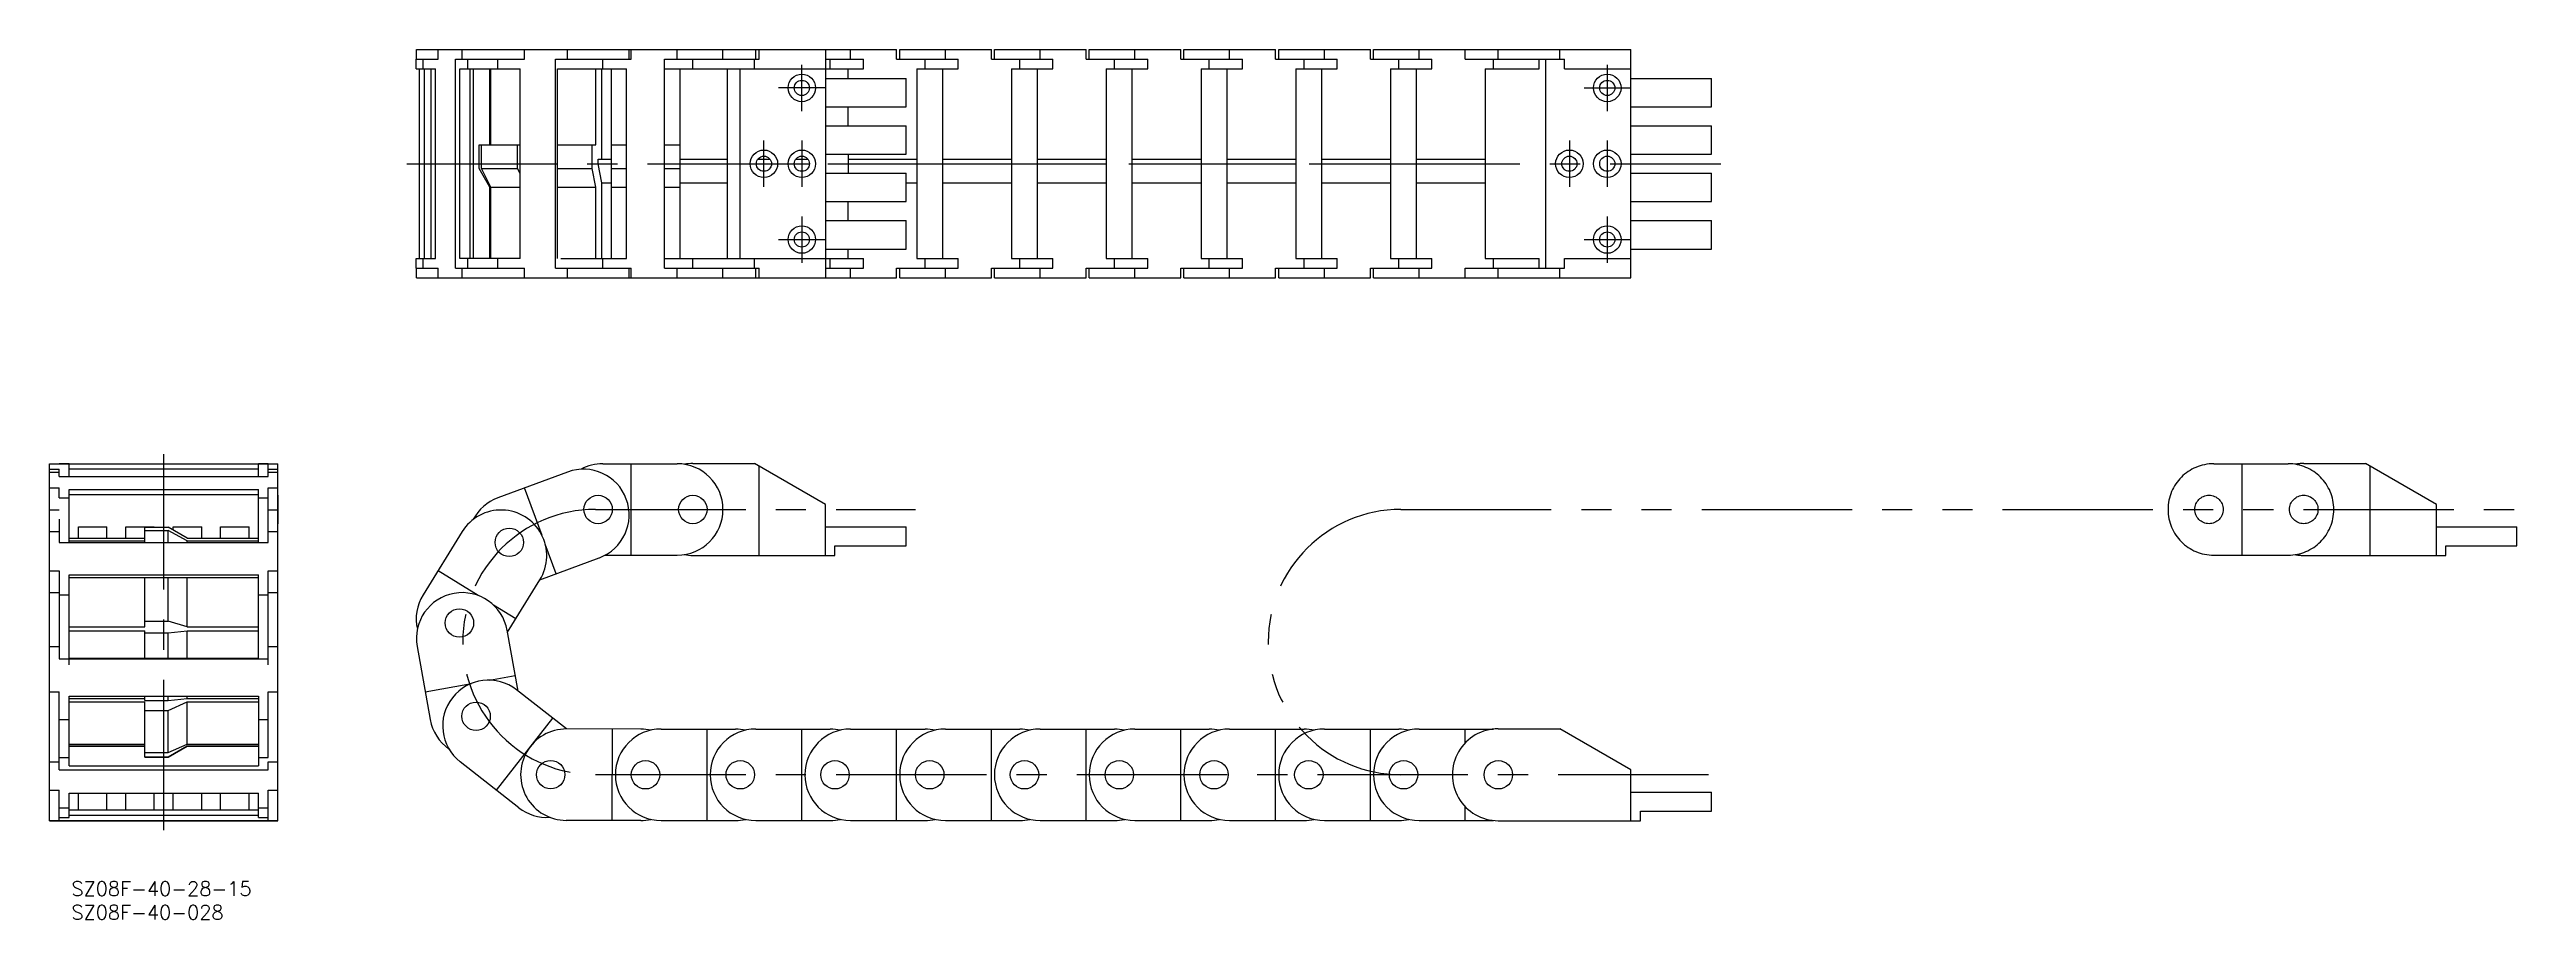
# Model space of a CAD drawing. Extents: x -48 to 475, y -21 to 163.
import ezdxf

# ---------------------------------------------------------------- set-up
doc = ezdxf.new("R2010")
doc.units = 0
doc.linetypes.add('CENTER', pattern=[50.8, 31.75, -6.35, 6.35, -6.35])
doc.linetypes.add('PHANTOM', pattern=[63.5, 31.75, -6.35, 6.35, -6.35, 6.35, -6.35])
doc.layers.get('0').update_dxf_attribs({"linetype": 'CONTINUOUS'})
doc.layers.add('CENTER', color=1, linetype='CENTER')
doc.styles.get("Standard").update_dxf_attribs({"font": 'txt.shx', "height": 3, "bigfont": 'bigfont.shx'})

msp = doc.modelspace()

# ---------------------------------------------------------------- linework, layer by layer
at = {"color": 7, "linetype": 'CONTINUOUS'}
for p, q in [((29.23, 162.77), (130.57, 162.77)), ((29.23, 160.72), (29.23, 162.77)), ((33.78, 160.72), (33.78, 162.77)), ((38.88, 160.72), (38.88, 162.77)), ((52.03, 160.72), (52.03, 162.77)), ((61.13, 160.72), (61.13, 162.77)), ((74.13, 160.72), (74.13, 162.77)), ((74.57, 160.72), (74.57, 162.77)), ((84.27, 160.72), (84.27, 162.77)), ((84.57, 162.78), (90.57, 162.78)), ((84.57, 162.77), (84.57, 162.78)), ((90.57, 162.77), (90.57, 162.78)), ((93.92, 160.72), (93.92, 162.77)), ((100.87, 160.72), (100.87, 162.77)), ((101.57, 160.72), (101.57, 162.77)), ((115.57, 162.77), (115.57, 114.57)), ((120.87, 160.72), (120.87, 162.77)), ((130.57, 160.72), (130.57, 162.77)), ((131.22, 162.77), (150.57, 162.77)), ((131.22, 160.72), (131.22, 162.77)), ((140.87, 160.72), (140.87, 162.77)), ((150.57, 160.72), (150.57, 162.77)), ((151.22, 162.77), (170.57, 162.77)), ((151.22, 160.72), (151.22, 162.77)), ((160.87, 160.72), (160.87, 162.77)), ((170.57, 160.72), (170.57, 162.77)), ((171.22, 162.77), (190.57, 162.77)), ((171.22, 160.72), (171.22, 162.77)), ((180.87, 160.72), (180.87, 162.77)), ((190.57, 160.72), (190.57, 162.77)), ((191.22, 162.77), (210.57, 162.77)), ((191.22, 160.72), (191.22, 162.77)), ((200.87, 160.72), (200.87, 162.77)), ((210.57, 160.72), (210.57, 162.77)), ((211.22, 162.77), (230.57, 162.77)), ((211.22, 160.72), (211.22, 162.77)), ((220.87, 160.72), (220.87, 162.77)), ((230.57, 160.72), (230.57, 162.77)), ((231.22, 162.77), (285.57, 162.77)), ((231.22, 160.72), (231.22, 162.77)), ((240.87, 160.72), (240.87, 162.77)), ((250.57, 160.72), (250.57, 162.77)), ((257.57, 160.72), (257.57, 162.77)), ((270.57, 160.72), (270.57, 162.77)), ((285.57, 114.57), (285.57, 162.77)), ((29.18, 158.67), (29.18, 160.72)), ((29.18, 160.72), (33.78, 160.72)), ((29.18, 158.67), (33.25, 158.67)), ((29.86, 118.67), (29.86, 158.67)), ((30.62, 158.67), (30.62, 160.72)), ((30.94, 118.67), (30.94, 158.67)), ((32.35, 118.67), (32.35, 158.67)), ((33.25, 118.67), (33.25, 158.67)), ((37.46, 160.72), (52.03, 160.72)), ((37.46, 116.62), (37.46, 160.72)), ((38.39, 158.67), (51.09, 158.67)), ((38.39, 118.67), (38.39, 158.67)), ((40.11, 158.67), (40.11, 160.72)), ((40.6, 118.67), (40.6, 158.67)), ((41.28, 118.67), (41.28, 158.67)), ((44.74, 142.67), (44.74, 158.67)), ((44.9, 142.67), (44.9, 158.67)), ((46.4, 158.67), (46.4, 160.72)), ((51.09, 118.67), (51.09, 158.67)), ((58.59, 116.62), (58.59, 160.72)), ((58.59, 160.72), (74.57, 160.72)), ((58.98, 118.67), (58.98, 158.67)), ((58.98, 158.67), (73.57, 158.67)), ((67.1, 142.67), (67.1, 158.67)), ((68.35, 139.67), (68.35, 158.67)), ((68.57, 158.67), (68.57, 160.72)), ((70.32, 158.67), (70.32, 118.67)), ((73.57, 118.67), (73.57, 158.67)), ((81.57, 116.62), (81.57, 160.72)), ((81.57, 160.72), (101.57, 160.72)), ((81.57, 158.67), (123.57, 158.67)), ((84.82, 158.67), (84.82, 118.67)), ((87.57, 158.67), (87.57, 160.72)), ((94.82, 158.67), (94.82, 118.67)), ((97.57, 118.67), (97.57, 158.67)), ((100.57, 158.67), (100.57, 160.72)), ((115.57, 160.72), (123.57, 160.72)), ((116.57, 158.67), (116.57, 160.72)), ((120.32, 156.67), (120.32, 158.67)), ((123.57, 158.67), (123.57, 160.72)), ((130.57, 160.72), (143.57, 160.72)), ((134.82, 158.67), (134.82, 118.67)), ((134.82, 158.67), (143.57, 158.67)), ((136.57, 158.67), (136.57, 160.72)), ((140.32, 118.67), (140.32, 158.67)), ((143.57, 158.67), (143.57, 160.72)), ((150.57, 160.72), (163.57, 160.72)), ((154.82, 158.67), (154.82, 118.67)), ((154.82, 158.67), (163.57, 158.67)), ((156.57, 158.67), (156.57, 160.72)), ((160.32, 118.67), (160.32, 158.67)), ((163.57, 158.67), (163.57, 160.72)), ((170.57, 160.72), (183.57, 160.72)), ((174.82, 158.67), (174.82, 118.67)), ((174.82, 158.67), (183.57, 158.67)), ((176.57, 158.67), (176.57, 160.72)), ((180.32, 118.67), (180.32, 158.67)), ((183.57, 158.67), (183.57, 160.72)), ((190.57, 160.72), (203.57, 160.72)), ((194.82, 158.67), (194.82, 118.67)), ((194.82, 158.67), (203.57, 158.67)), ((196.57, 158.67), (196.57, 160.72)), ((200.32, 118.67), (200.32, 158.67)), ((203.57, 158.67), (203.57, 160.72)), ((210.57, 160.72), (223.57, 160.72)), ((214.82, 158.67), (214.82, 118.67)), ((214.82, 158.67), (223.57, 158.67)), ((216.57, 158.67), (216.57, 160.72)), ((220.32, 118.67), (220.32, 158.67)), ((223.57, 158.67), (223.57, 160.72)), ((230.57, 160.72), (243.57, 160.72)), ((234.82, 158.67), (234.82, 118.67)), ((234.82, 158.67), (243.57, 158.67)), ((236.57, 158.67), (236.57, 160.72)), ((240.32, 118.67), (240.32, 158.67)), ((243.57, 158.67), (243.57, 160.72)), ((250.57, 160.72), (271.57, 160.72)), ((254.82, 158.67), (254.82, 118.67)), ((254.82, 158.67), (266.22, 158.67)), ((256.57, 158.67), (256.57, 160.72)), ((266.22, 158.67), (266.22, 160.72)), ((267.57, 116.62), (267.57, 160.72)), ((271.57, 158.67), (271.57, 160.72)), ((271.57, 158.67), (285.57, 158.67)), ((115.57, 156.67), (132.57, 156.67)), ((132.57, 150.67), (132.57, 156.67)), ((285.57, 156.67), (302.57, 156.67)), ((302.57, 150.67), (302.57, 156.67)), ((115.57, 150.67), (132.57, 150.67)), ((115.57, 146.67), (132.57, 146.67)), ((120.32, 146.67), (120.32, 150.67)), ((132.57, 140.67), (132.57, 146.67)), ((285.57, 150.67), (302.57, 150.67)), ((285.57, 146.67), (302.57, 146.67)), ((302.57, 140.67), (302.57, 146.67)), ((42.47, 142.67), (51.09, 142.67)), ((42.47, 137.7), (42.47, 142.67)), ((42.93, 137.7), (42.93, 142.67)), ((50.56, 137.7), (50.56, 142.67)), ((58.98, 142.67), (67.1, 142.67)), ((66.3, 137.7), (66.3, 142.67)), ((70.32, 142.67), (73.57, 142.67)), ((81.57, 142.67), (84.82, 142.67)), ((44.74, 133.7), (42.47, 137.7)), ((42.93, 137.7), (50.56, 137.7)), ((44.9, 133.7), (42.93, 137.7)), ((51.09, 136.61), (50.56, 137.7)), ((58.98, 137.7), (66.3, 137.7)), ((67.1, 133.7), (66.3, 137.7)), ((67.55, 139.67), (70.32, 139.67)), ((67.55, 138.67), (67.55, 139.67)), ((68.35, 134.67), (67.55, 138.67)), ((67.55, 138.67), (70.32, 138.67)), ((70.32, 137.7), (73.57, 137.7)), ((81.57, 137.7), (84.82, 137.7)), ((84.82, 139.67), (94.82, 139.67)), ((84.82, 138.67), (94.82, 138.67)), ((100.97, 138.67), (104.17, 138.67)), ((101.32, 139.67), (103.82, 139.67)), ((108.97, 138.67), (112.17, 138.67)), ((109.32, 139.67), (111.82, 139.67)), ((115.57, 140.67), (132.57, 140.67)), ((115.57, 136.67), (132.57, 136.67)), ((120.32, 140.67), (120.32, 136.67)), ((120.32, 139.67), (134.82, 139.67)), ((120.32, 138.67), (134.82, 138.67)), ((132.57, 130.67), (132.57, 136.67)), ((140.32, 139.67), (154.82, 139.67)), ((140.32, 138.67), (154.82, 138.67)), ((160.32, 139.67), (174.82, 139.67)), ((160.32, 138.67), (174.82, 138.67)), ((180.32, 139.67), (194.82, 139.67)), ((180.32, 138.67), (194.82, 138.67)), ((200.32, 139.67), (214.82, 139.67)), ((200.32, 138.67), (214.82, 138.67)), ((220.32, 139.67), (234.82, 139.67)), ((220.32, 138.67), (234.82, 138.67)), ((240.32, 139.67), (254.82, 139.67)), ((240.32, 138.67), (254.82, 138.67)), ((285.57, 140.67), (302.57, 140.67)), ((285.57, 136.67), (302.57, 136.67)), ((302.57, 130.67), (302.57, 136.67)), ((44.74, 118.67), (44.74, 133.7)), ((44.9, 133.7), (51.09, 133.7)), ((44.9, 118.67), (44.9, 133.7)), ((58.98, 133.7), (67.1, 133.7)), ((67.1, 118.67), (67.1, 133.7)), ((68.35, 118.67), (68.35, 134.67)), ((68.35, 134.67), (70.32, 134.67)), ((70.32, 133.7), (73.57, 133.7)), ((81.57, 133.7), (84.82, 133.7)), ((84.82, 134.67), (94.82, 134.67)), ((132.57, 134.67), (134.82, 134.67)), ((140.32, 134.67), (154.82, 134.67)), ((160.32, 134.67), (174.82, 134.67)), ((180.32, 134.67), (194.82, 134.67)), ((200.32, 134.67), (214.82, 134.67)), ((220.32, 134.67), (234.82, 134.67)), ((240.32, 134.67), (254.82, 134.67)), ((115.57, 130.67), (132.57, 130.67)), ((115.57, 126.67), (132.57, 126.67)), ((120.32, 126.67), (120.32, 130.67)), ((132.57, 120.67), (132.57, 126.67)), ((285.57, 130.67), (302.57, 130.67)), ((285.57, 126.67), (302.57, 126.67)), ((302.57, 120.67), (302.57, 126.67)), ((115.57, 120.67), (132.57, 120.67)), ((120.32, 118.67), (120.32, 120.67)), ((285.57, 120.67), (302.57, 120.67)), ((29.18, 116.62), (29.18, 118.67)), ((29.18, 118.67), (33.25, 118.67)), ((29.18, 116.62), (33.78, 116.62)), ((29.23, 114.57), (29.23, 116.62)), ((30.62, 116.62), (30.62, 118.67)), ((33.78, 114.57), (33.78, 116.62)), ((37.46, 116.62), (52.03, 116.62)), ((51.09, 118.67), (38.39, 118.67)), ((38.88, 114.57), (38.88, 116.62)), ((40.11, 116.62), (40.11, 118.67)), ((46.4, 116.62), (46.4, 118.67)), ((52.03, 114.57), (52.03, 116.62)), ((58.59, 116.62), (74.57, 116.62)), ((59.73, 118.67), (73.57, 118.67)), ((61.13, 114.57), (61.13, 116.62)), ((68.57, 116.62), (68.57, 118.67)), ((74.13, 114.57), (74.13, 116.62)), ((74.57, 114.57), (74.57, 116.62)), ((81.57, 118.67), (123.57, 118.67)), ((81.57, 116.62), (101.57, 116.62)), ((84.27, 114.57), (84.27, 116.62)), ((87.57, 116.62), (87.57, 118.67)), ((93.92, 114.57), (93.92, 116.62)), ((100.57, 116.62), (100.57, 118.67)), ((100.87, 114.57), (100.87, 116.62)), ((101.57, 114.57), (101.57, 116.62)), ((115.57, 116.62), (123.57, 116.62)), ((116.57, 116.62), (116.57, 118.67)), ((120.87, 114.57), (120.87, 116.62)), ((123.57, 116.62), (123.57, 118.67)), ((130.57, 116.62), (143.57, 116.62)), ((130.57, 114.57), (130.57, 116.62)), ((131.22, 114.57), (131.22, 116.62)), ((134.82, 118.67), (143.57, 118.67)), ((136.57, 116.62), (136.57, 118.67)), ((140.87, 114.57), (140.87, 116.62)), ((143.57, 116.62), (143.57, 118.67)), ((150.57, 116.62), (163.57, 116.62)), ((150.57, 114.57), (150.57, 116.62)), ((151.22, 114.57), (151.22, 116.62)), ((154.82, 118.67), (163.57, 118.67)), ((156.57, 116.62), (156.57, 118.67)), ((160.87, 114.57), (160.87, 116.62)), ((163.57, 116.62), (163.57, 118.67)), ((170.57, 116.62), (183.57, 116.62)), ((170.57, 114.57), (170.57, 116.62)), ((171.22, 114.57), (171.22, 116.62)), ((174.82, 118.67), (183.57, 118.67)), ((176.57, 116.62), (176.57, 118.67)), ((180.87, 114.57), (180.87, 116.62)), ((183.57, 116.62), (183.57, 118.67)), ((190.57, 116.62), (203.57, 116.62)), ((190.57, 114.57), (190.57, 116.62)), ((191.22, 114.57), (191.22, 116.62)), ((194.82, 118.67), (203.57, 118.67)), ((196.57, 116.62), (196.57, 118.67)), ((200.87, 114.57), (200.87, 116.62)), ((203.57, 116.62), (203.57, 118.67)), ((210.57, 116.62), (223.57, 116.62)), ((210.57, 114.57), (210.57, 116.62)), ((211.22, 114.57), (211.22, 116.62)), ((214.82, 118.67), (223.57, 118.67)), ((216.57, 116.62), (216.57, 118.67)), ((220.87, 114.57), (220.87, 116.62)), ((223.57, 116.62), (223.57, 118.67)), ((230.57, 116.62), (243.57, 116.62)), ((230.57, 114.57), (230.57, 116.62)), ((231.22, 114.57), (231.22, 116.62)), ((234.82, 118.67), (243.57, 118.67)), ((236.57, 116.62), (236.57, 118.67)), ((240.87, 114.57), (240.87, 116.62)), ((243.57, 116.62), (243.57, 118.67)), ((250.57, 116.62), (271.57, 116.62)), ((250.57, 114.57), (250.57, 116.62)), ((254.82, 118.67), (266.22, 118.67)), ((256.57, 116.62), (256.57, 118.67)), ((257.57, 114.57), (257.57, 116.62)), ((266.22, 116.62), (266.22, 118.67)), ((270.57, 114.57), (270.57, 116.62)), ((271.57, 118.67), (285.57, 118.67)), ((271.57, 116.62), (271.57, 118.67)), ((29.23, 114.57), (130.57, 114.57)), ((84.57, 114.56), (84.57, 114.57)), ((84.57, 114.56), (90.57, 114.56)), ((90.57, 114.56), (90.57, 114.57)), ((131.22, 114.57), (150.57, 114.57)), ((151.22, 114.57), (170.57, 114.57)), ((171.22, 114.57), (190.57, 114.57)), ((191.22, 114.57), (210.57, 114.57)), ((211.22, 114.57), (230.57, 114.57)), ((231.22, 114.57), (285.57, 114.57)), ((-48.2, 0), (-48.2, 75.35)), ((-48.2, 75.35), (0, 75.35)), ((-48.2, 74.2), (-46.15, 74.2)), ((-48.2, 73.6), (-46.15, 73.6)), ((-46.15, 75.4), (-44.1, 75.4)), ((-46.15, 75.35), (-46.15, 75.4)), ((-46.15, 72.66), (-46.15, 74.2)), ((-44.1, 72.66), (-44.1, 75.4)), ((-44.1, 74.25), (-4.1, 74.25)), ((-4.1, 72.66), (-4.1, 75.4)), ((-4.1, 75.4), (-2.05, 75.4)), ((-2.05, 72.66), (-2.05, 75.4)), ((-2.05, 74.2), (0, 74.2)), ((-2.05, 73.6), (0, 73.6)), ((0, 0), (0, 75.35)), ((61.13, 73.6), (46.4, 68.15)), ((68.57, 75.35), (84.27, 75.35)), ((74.57, 56.05), (74.57, 75.35)), ((87.57, 75.4), (100.57, 75.4)), ((115.57, 66.74), (100.57, 75.4)), ((101.57, 56), (101.57, 74.82)), ((-48.21, 62.7), (-48.21, 68.7)), ((-48.21, 68.7), (-48.2, 68.7)), ((-48.2, 70.23), (-46.15, 70.23)), ((-46.15, 72.66), (-2.05, 72.66)), ((-46.15, 68.15), (-46.15, 70.23)), ((-46.15, 68.15), (-44.1, 68.15)), ((-44.1, 69.88), (-4.1, 69.88)), ((-44.1, 58.72), (-44.1, 69.88)), ((-44.1, 68.85), (-4.1, 68.85)), ((-4.1, 58.72), (-4.1, 69.88)), ((-4.1, 68.15), (-2.05, 68.15)), ((-2.05, 58.72), (-2.05, 70.23)), ((-2.05, 70.23), (0, 70.23)), ((0, 68.7), (0.01, 68.7)), ((0.01, 62.7), (0.01, 68.7)), ((55.76, 60.18), (52.03, 70.23)), ((-48.2, 65.59), (-46.15, 65.59)), ((-46.15, 63.65), (-46.15, 58.72)), ((-2.05, 65.59), (0, 65.59)), ((115.57, 56), (115.57, 66.74)), ((-48.21, 62.7), (-48.2, 62.7)), ((-48.2, 61.02), (-46.15, 61.02)), ((-46.15, 58.72), (-2.05, 58.72)), ((-44.1, 59.65), (-28.1, 59.65)), ((-44.1, 59.07), (-28.1, 59.07)), ((-42.1, 62), (-36.1, 62)), ((-42.1, 59.65), (-42.1, 62)), ((-36.1, 59.65), (-36.1, 62)), ((-32.1, 62), (-26.1, 62)), ((-32.1, 59.65), (-32.1, 62)), ((-28.1, 61.96), (-23.14, 61.96)), ((-28.1, 58.72), (-28.1, 61.96)), ((-28.1, 61.24), (-23.14, 61.24)), ((-26.1, 61.96), (-26.1, 62)), ((-19.14, 59.65), (-23.14, 61.96)), ((-19.14, 59.07), (-23.14, 61.24)), ((-23.14, 58.72), (-23.14, 61.24)), ((-22.1, 62), (-16.1, 62)), ((-22.1, 61.36), (-22.1, 62)), ((-19.14, 59.65), (-4.1, 59.65)), ((-19.14, 59.07), (-4.1, 59.07)), ((-19.14, 58.72), (-19.14, 59.07)), ((-16.1, 59.65), (-16.1, 62)), ((-12.1, 62), (-6.1, 62)), ((-12.1, 59.65), (-12.1, 62)), ((-6.1, 59.65), (-6.1, 62)), ((-2.05, 61.02), (0, 61.02)), ((0.01, 62.7), (0, 62.7)), ((38.88, 61.02), (30.62, 47.66)), ((58.74, 52.13), (56.42, 58.38)), ((115.57, 62), (132.57, 62)), ((117.57, 58), (132.57, 58)), ((117.57, 56), (117.57, 58)), ((132.57, 58), (132.57, 62)), ((-48.2, 52.77), (-46.15, 52.77)), ((-46.15, 52.77), (-46.15, 34.14)), ((-2.05, 32.94), (-2.05, 52.77)), ((-2.05, 52.77), (0, 52.77)), ((42.23, 47.54), (33.78, 52.77)), ((55.28, 50.85), (67.83, 55.5)), ((69.04, 56.05), (84.27, 56.05)), ((87.57, 56), (117.57, 56)), ((-48.2, 48.14), (-46.15, 48.14)), ((-46.15, 47.66), (-44.1, 47.66)), ((-44.1, 51.92), (-4.1, 51.92)), ((-44.1, 32.94), (-44.1, 51.92)), ((-44.1, 51.34), (-4.1, 51.34)), ((-28.1, 40.9), (-28.1, 51.34)), ((-23.14, 42.11), (-23.14, 51.34)), ((-19.14, 40.9), (-19.14, 51.34)), ((-4.1, 34.33), (-4.1, 51.92)), ((-4.1, 47.66), (-2.05, 47.66)), ((-2.05, 48.14), (0, 48.14)), ((48.45, 39.8), (55.3, 50.88)), ((-28.1, 42.11), (-23.14, 42.11)), ((-19.14, 40.9), (-23.14, 42.11)), ((50.19, 42.62), (45.49, 45.53)), ((-48.2, 36.79), (-46.15, 36.79)), ((-44.1, 40.9), (-28.1, 40.9)), ((-44.1, 40.09), (-28.1, 40.09)), ((-28.1, 34.33), (-28.1, 40.09)), ((-28.1, 39.69), (-23.14, 39.69)), ((-23.14, 39.69), (-19.14, 40.09)), ((-23.14, 34.33), (-23.14, 39.69)), ((-19.14, 40.9), (-4.1, 40.9)), ((-19.14, 40.09), (-4.1, 40.09)), ((-19.14, 34.33), (-19.14, 40.09)), ((-2.05, 36.79), (0, 36.79)), ((29.38, 36.79), (32.14, 21.34)), ((50.67, 27.38), (48.38, 40.19)), ((-46.15, 34.14), (-2.05, 34.14)), ((-44.1, 34.33), (-4.1, 34.33)), ((-48.2, 27.24), (-46.15, 27.24)), ((-46.15, 10.75), (-46.15, 27.24)), ((-44.1, 26.26), (-4.1, 26.26)), ((-44.1, 11.62), (-44.1, 26.26)), ((-28.1, 25.41), (-28.1, 26.26)), ((-23.14, 25.41), (-23.14, 26.26)), ((-19.14, 25.82), (-19.14, 26.26)), ((-4.1, 26.26), (-4.1, 11.62)), ((-2.05, 13.38), (-2.05, 27.24)), ((-2.05, 27.24), (0, 27.24)), ((31.09, 27.24), (40.87, 28.99)), ((44.64, 29.66), (50.09, 30.64)), ((60.91, 19.37), (50.36, 27.62)), ((-46.15, 21.34), (-44.1, 21.34)), ((-44.1, 25.82), (-28.1, 25.82)), ((-44.1, 25.12), (-28.1, 25.12)), ((-28.1, 25.41), (-23.14, 25.41)), ((-28.1, 13.44), (-28.1, 25.12)), ((-28.1, 23.3), (-23.14, 23.3)), ((-23.14, 25.41), (-19.14, 25.82)), ((-23.14, 23.3), (-19.14, 25.12)), ((-23.14, 14.37), (-23.14, 23.3)), ((-19.14, 25.82), (-4.1, 25.82)), ((-19.14, 25.12), (-4.1, 25.12)), ((-19.14, 16.19), (-19.14, 25.12)), ((-4.1, 21.34), (-2.05, 21.34)), ((46.12, 6.44), (58, 21.64)), ((-44.1, 16.19), (-28.1, 16.19)), ((-44.1, 15.78), (-28.1, 15.78)), ((-44.1, 15.75), (-28.1, 15.75)), ((-44.1, 15.75), (-28.1, 15.75)), ((-23.14, 14.37), (-19.14, 16.19)), ((-23.14, 13.47), (-19.14, 15.78)), ((-23.14, 13.44), (-19.14, 15.75)), ((-23.14, 13.44), (-19.14, 15.75)), ((-19.14, 16.19), (-4.1, 16.19)), ((-19.14, 15.78), (-4.1, 15.78)), ((-19.14, 15.75), (-19.14, 15.78)), ((-19.14, 15.75), (-4.1, 15.75)), ((-19.14, 15.75), (-4.1, 15.75)), ((76.59, 19.35), (60.89, 19.37)), ((70.59, 19.36), (60.89, 19.37)), ((70.56, 0.06), (70.59, 19.36)), ((80.87, 19.35), (96.57, 19.35)), ((90.57, 0.05), (90.57, 19.35)), ((100.87, 19.35), (116.57, 19.35)), ((110.57, 0.05), (110.57, 19.35)), ((120.87, 19.35), (136.57, 19.35)), ((130.57, 0.05), (130.57, 19.35)), ((140.87, 19.35), (156.57, 19.35)), ((150.57, 0.05), (150.57, 19.35)), ((160.87, 19.35), (176.57, 19.35)), ((170.57, 0.05), (170.57, 19.35)), ((180.87, 19.35), (196.57, 19.35)), ((190.57, 0.05), (190.57, 19.35)), ((200.87, 19.35), (216.57, 19.35)), ((210.57, 0.05), (210.57, 19.35)), ((220.87, 19.35), (236.57, 19.35)), ((230.57, 0.05), (230.57, 19.35)), ((240.87, 19.35), (256.57, 19.35)), ((250.57, 16.41), (250.57, 19.35)), ((257.57, 19.4), (270.57, 19.4)), ((285.57, 10.74), (270.57, 19.4)), ((-48.2, 12.42), (-46.15, 12.42)), ((-46.15, 13.38), (-44.1, 13.38)), ((-46.15, 10.75), (-2.05, 10.75)), ((-44.1, 11.62), (-4.1, 11.62)), ((-28.1, 14.37), (-23.14, 14.37)), ((-28.1, 13.47), (-23.14, 13.47)), ((-28.1, 13.44), (-23.14, 13.44)), ((-28.1, 13.44), (-23.14, 13.44)), ((-23.14, 13.44), (-23.14, 13.47)), ((-4.1, 13.38), (-2.05, 13.38)), ((-2.05, 12.42), (0, 12.42)), ((-2.05, 10.75), (-2.05, 12.42)), ((50.84, 2.74), (38.47, 12.42)), ((285.57, 0), (285.57, 10.74)), ((-48.2, 6.44), (-46.15, 6.44)), ((-46.15, 0.07), (-46.15, 6.44)), ((-44.1, 5.82), (-4.1, 5.82)), ((-44.1, 0.7), (-44.1, 5.82)), ((-42.1, 2.3), (-42.1, 5.82)), ((-36.1, 2.3), (-36.1, 5.82)), ((-32.1, 2.3), (-32.1, 5.82)), ((-26.1, 2.3), (-26.1, 5.82)), ((-22.1, 2.3), (-22.1, 5.82)), ((-16.1, 2.3), (-16.1, 5.82)), ((-12.1, 2.3), (-12.1, 5.82)), ((-6.1, 2.3), (-6.1, 5.82)), ((-4.1, 0.7), (-4.1, 5.82)), ((-2.05, 0.07), (-2.05, 6.44)), ((-2.05, 6.44), (0, 6.44)), ((285.57, 6), (302.57, 6)), ((302.57, 2), (302.57, 6)), ((-48.2, 0.07), (-46.15, 0.07)), ((-48.2, 0.06), (-46.15, 0.06)), ((-48.2, 0.05), (0, 0.05)), ((-48.2, 0), (0, 0)), ((-46.15, 2.74), (-44.1, 2.74)), ((-46.15, 0.7), (-44.1, 0.7)), ((-46.15, 0.07), (-2.05, 0.07)), ((-46.15, 0.06), (-46.15, 0)), ((-46.15, 0.05), (-44.1, 0.05)), ((-44.1, 2.3), (-4.1, 2.3)), ((-44.1, 1.17), (-4.1, 1.17)), ((-44.1, 0.06), (-4.1, 0.06)), ((-44.1, 0.05), (-44.1, 0.06)), ((-4.1, 2.74), (-2.05, 2.74)), ((-4.1, 0.7), (-2.05, 0.7)), ((-4.1, 0.05), (-4.1, 0.06)), ((-4.1, 0.05), (-2.05, 0.05)), ((-2.05, 0.07), (0, 0.07)), ((-2.05, 0.06), (0, 0.06)), ((-2.05, 0.06), (-2.05, 0)), ((76.56, 0.05), (60.86, 0.07)), ((80.87, 0.05), (96.57, 0.05)), ((100.87, 0.05), (116.57, 0.05)), ((120.87, 0.05), (136.57, 0.05)), ((140.87, 0.05), (156.57, 0.05)), ((160.87, 0.05), (176.57, 0.05)), ((180.87, 0.05), (196.57, 0.05)), ((200.87, 0.05), (216.57, 0.05)), ((220.87, 0.05), (236.57, 0.05)), ((240.87, 0.05), (256.57, 0.05)), ((250.57, 0.05), (250.57, 2.99)), ((257.57, 0), (287.57, 0)), ((287.57, 0), (287.57, 2)), ((287.57, 2), (302.57, 2))]:
    msp.add_line(p, q, dxfattribs=at)
at = {"color": 3, "linetype": 'PHANTOM'}
for p, q in [((408.57, 75.35), (424.27, 75.35)), ((414.57, 56.05), (414.57, 75.35)), ((427.57, 75.4), (440.57, 75.4)), ((455.57, 66.74), (440.57, 75.4)), ((441.57, 56), (441.57, 74.82)), ((237, 65.7), (474.57, 65.7)), ((455.57, 56), (455.57, 66.74)), ((455.57, 62), (472.57, 62)), ((457.57, 58), (472.57, 58)), ((457.57, 56), (457.57, 58)), ((472.57, 58), (472.57, 62)), ((408.57, 56.05), (424.27, 56.05)), ((427.57, 56), (457.57, 56))]:
    msp.add_line(p, q, dxfattribs=at)
at = {"color": 7, "linetype": 'CONTINUOUS'}
for centre, radius in [((110.57, 154.67), 2.9), ((280.57, 154.67), 2.9), ((110.57, 154.67), 1.6), ((280.57, 154.67), 1.6), ((102.57, 138.67), 2.9), ((110.57, 138.67), 2.9), ((272.57, 138.67), 2.9), ((280.57, 138.67), 2.9), ((102.57, 138.67), 1.6), ((110.57, 138.67), 1.6), ((272.57, 138.67), 1.6), ((280.57, 138.67), 1.6), ((110.57, 122.67), 2.9), ((280.57, 122.67), 2.9), ((110.57, 122.67), 1.6), ((280.57, 122.67), 1.6), ((67.57, 65.7), 3), ((87.57, 65.7), 3), ((48.82, 58.75), 3), ((38.3, 41.74), 3), ((41.82, 22.05), 3), ((57.57, 9.73), 3), ((77.57, 9.7), 3), ((97.57, 9.7), 3), ((117.57, 9.7), 3), ((137.57, 9.7), 3), ((157.57, 9.7), 3), ((177.57, 9.7), 3), ((197.57, 9.7), 3), ((217.57, 9.7), 3), ((237.57, 9.7), 3), ((257.57, 9.7), 3)]:
    msp.add_circle(centre, radius, dxfattribs=at)
at = {"color": 3, "linetype": 'PHANTOM'}
for centre in [(407.57, 65.7), (427.57, 65.7)]:
    msp.add_circle(centre, 3, dxfattribs=at)
at = {"color": 7, "linetype": 'CONTINUOUS'}
for centre, radius, start, end in [((64.48, 64.55), 9.65, 290.3342, 110.3342), ((68.57, 65.7), 9.65, 90, 118.3734), ((84.27, 65.7), 9.65, 270, 90), ((87.57, 65.7), 9.7, 89.9997, 100.6736), ((49.76, 59.1), 9.65, 110.3342, 152.0933), ((47.08, 55.94), 9.65, 328.275, 148.275), ((87.57, 65.7), 9.7, 259.3264, 270.0003), ((38.83, 42.59), 9.65, 148.275, 193.0222), ((38.88, 38.49), 9.65, 10.1247, 190.1247), ((44.42, 20.02), 9.65, 51.9744, 231.9744), ((41.64, 23.03), 9.65, 190.1247, 234.8719), ((60.87, 9.72), 9.65, 89.9151, 269.9151), ((80.87, 9.7), 9.65, 90, 270), ((76.57, 9.7), 9.65, 77.1068, 89.9151), ((100.87, 9.7), 9.65, 90, 270), ((96.57, 9.7), 9.65, 77.1266, 90), ((120.87, 9.7), 9.65, 90, 270), ((116.57, 9.7), 9.65, 77.1266, 90), ((140.87, 9.7), 9.65, 90, 270), ((136.57, 9.7), 9.65, 77.1266, 90), ((160.87, 9.7), 9.65, 90, 270), ((156.57, 9.7), 9.65, 77.1266, 90), ((180.87, 9.7), 9.65, 90, 270), ((176.57, 9.7), 9.65, 77.1266, 90), ((200.87, 9.7), 9.65, 90, 270), ((196.57, 9.7), 9.65, 77.1266, 90), ((220.87, 9.7), 9.65, 90, 270), ((216.57, 9.7), 9.65, 77.1266, 90), ((240.87, 9.7), 9.65, 90, 270), ((236.57, 9.7), 9.65, 77.1266, 90), ((257.57, 9.7), 9.7, 89.9997, 270.0003), ((256.57, 9.7), 9.65, 89.9038, 90), ((56.79, 10.35), 9.65, 231.9743, 273.7335), ((76.57, 9.7), 9.65, 269.9152, 282.8537), ((96.57, 9.7), 9.65, 270, 282.8735), ((116.57, 9.7), 9.65, 270, 282.8735), ((136.57, 9.7), 9.65, 270, 282.8734), ((156.57, 9.7), 9.65, 270, 282.8734), ((176.57, 9.7), 9.65, 270, 282.8734), ((196.57, 9.7), 9.65, 270, 282.8735), ((216.57, 9.7), 9.65, 270, 282.8735), ((236.57, 9.7), 9.65, 270, 282.8734), ((256.57, 9.7), 9.65, 270, 270.0963)]:
    msp.add_arc(centre, radius, start, end, dxfattribs=at)
at = {"color": 3, "linetype": 'PHANTOM'}
for centre, radius, start, end in [((408.57, 65.7), 9.65, 90, 270), ((424.27, 65.7), 9.65, 270, 90), ((427.57, 65.7), 9.7, 89.9997, 100.6736), ((237, 37.71), 27.99, 90, 270), ((427.57, 65.7), 9.7, 259.3264, 270.0003)]:
    msp.add_arc(centre, radius, start, end, dxfattribs=at)
at = {"layer": 'CENTER', "color": 1, "linetype": 'CENTER'}
for p, q in [((110.57, 149.77), (110.57, 159.57)), ((280.57, 159.57), (280.57, 149.77)), ((115.47, 154.67), (105.67, 154.67)), ((275.67, 154.67), (285.47, 154.67)), ((102.57, 133.77), (102.57, 143.57)), ((110.57, 143.57), (110.57, 133.77)), ((272.57, 143.57), (272.57, 133.77)), ((280.57, 143.57), (280.57, 133.77)), ((27.18, 138.67), (304.57, 138.67)), ((110.57, 127.57), (110.57, 117.77)), ((280.57, 127.57), (280.57, 117.77)), ((105.67, 122.67), (115.47, 122.67)), ((275.67, 122.67), (285.47, 122.67)), ((-24.1, -2), (-24.1, 77.4)), ((67, 65.7), (134.57, 65.7)), ((67, 9.73), (304.57, 9.73))]:
    msp.add_line(p, q, dxfattribs=at)
msp.add_arc((67, 37.71), 27.99, 90, 270, dxfattribs=at)

# ---------------------------------------------------------------- texts
at = {"color": 7, "linetype": 'CONTINUOUS'}
for s, p in [('SZ08F-40-28-15', (-43.61, -15.84)), ('SZ08F-40-028', (-43.61, -20.84))]:
    msp.add_text(s, height=3, dxfattribs=at).set_placement(p)

doc.saveas('drawing.dxf')
